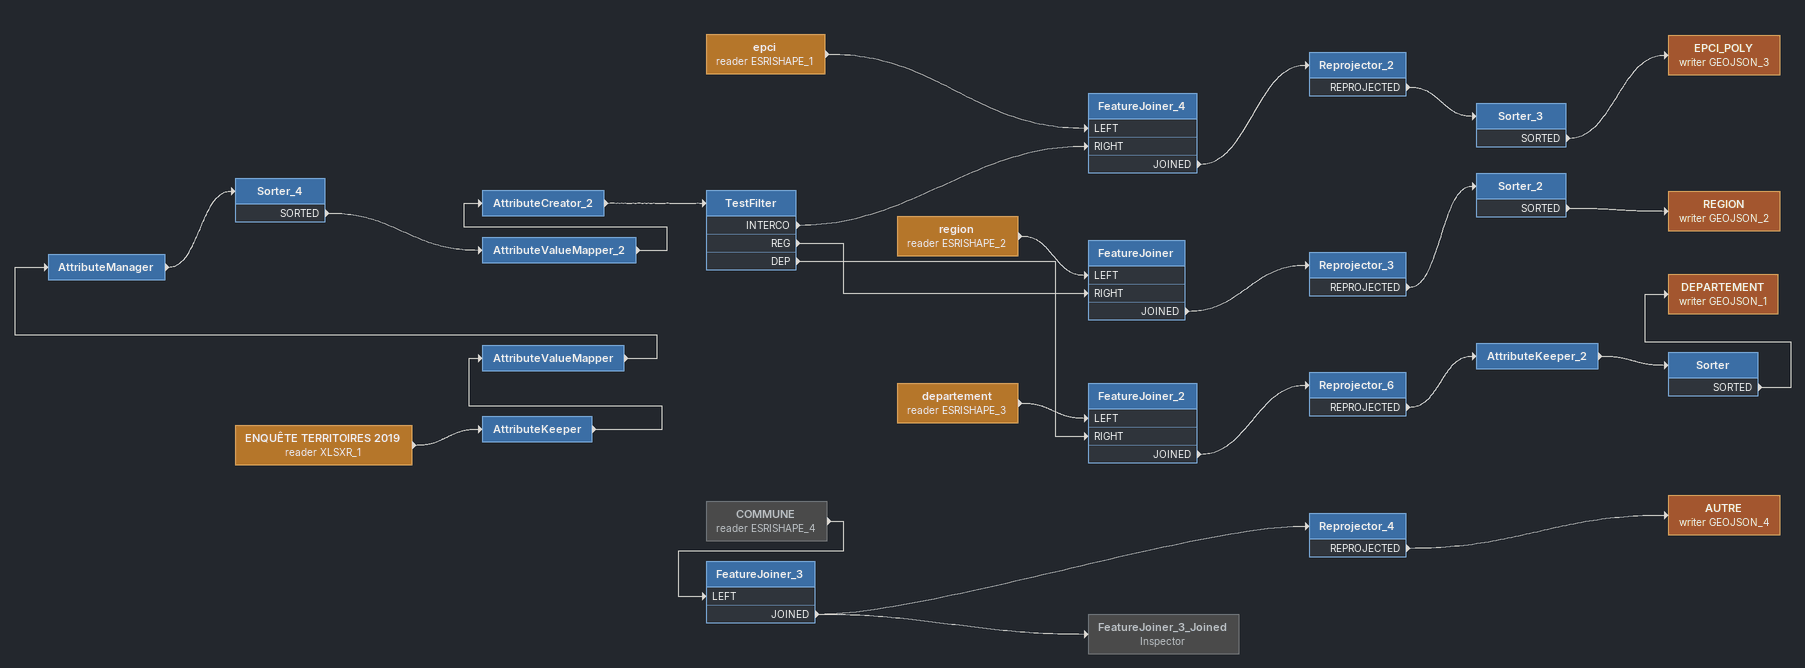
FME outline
ENQUÊTE TERRITOIRES 2019 (reader XLSXR_1)
    -> AttributeKeeper
AttributeKeeper
    -> AttributeValueMapper
AttributeValueMapper
    -> AttributeManager
AttributeManager
    -> Sorter_4
Sorter_4
    SORTED -> AttributeValueMapper_2
AttributeValueMapper_2
    -> AttributeCreator_2
AttributeCreator_2
    -> TestFilter
TestFilter
    INTERCO -> FeatureJoiner_4 [RIGHT]
    REG -> FeatureJoiner [RIGHT]
    DEP -> FeatureJoiner_2 [RIGHT]
epci (reader ESRISHAPE_1)
    -> FeatureJoiner_4 [LEFT]
FeatureJoiner_4
    JOINED -> Reprojector_2
Reprojector_2
    REPROJECTED -> Sorter_3
Sorter_3
    SORTED -> EPCI_POLY (writer GEOJSON_3)
EPCI_POLY (writer GEOJSON_3)
COMMUNE (reader ESRISHAPE_4) [off]
    -> FeatureJoiner_3 [LEFT]
FeatureJoiner_3
    JOINED -> Reprojector_4
    JOINED -> FeatureJoiner_3_Joined
Reprojector_4
    REPROJECTED -> AUTRE (writer GEOJSON_4)
AUTRE (writer GEOJSON_4)
FeatureJoiner_3_Joined: Inspector [off]
departement (reader ESRISHAPE_3)
    -> FeatureJoiner_2 [LEFT]
FeatureJoiner_2
    JOINED -> Reprojector_6
Reprojector_6
    REPROJECTED -> AttributeKeeper_2
AttributeKeeper_2
    -> Sorter
Sorter
    SORTED -> DEPARTEMENT (writer GEOJSON_1)
DEPARTEMENT (writer GEOJSON_1)
region (reader ESRISHAPE_2)
    -> FeatureJoiner [LEFT]
FeatureJoiner
    JOINED -> Reprojector_3
Reprojector_3
    REPROJECTED -> Sorter_2
Sorter_2
    SORTED -> REGION (writer GEOJSON_2)
REGION (writer GEOJSON_2)
